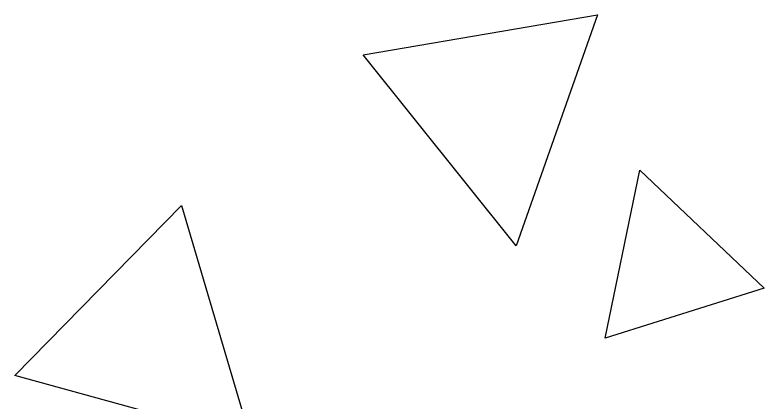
# Model space of a CAD drawing. Header units: inches. Extents: x 38074 to 101214, y 18833 to 57379.
# Drawn here: x 98604.3 to 98727.8, y 36639.1 to 36703 of the extents above; entities that cross this region are included whole.
import ezdxf

# ---------------------------------------------------------------- set-up
doc = ezdxf.new("R2010")
doc.units = ezdxf.units.IN

# ---------------------------------------------------------------- blocks, each defined once
blk = doc.blocks.new('A$C403C54AD')
for p, q in [((1.49552, 1.21567, -0.0006), (1.53418, 1.22227, -0.0006)), ((1.53418, 1.22227, -0.0006), (1.52076, 1.18416, -0.0006)), ((1.52076, 1.18416, -0.0006), (1.49552, 1.21567, -0.0006)), ((1.53546, 1.16895, -0.0006), (1.54117, 1.19665, -0.0006)), ((1.54117, 1.19665, -0.0006), (1.56166, 1.17718, -0.0006)), ((1.43807, 1.16281, -0.0006), (1.46553, 1.19082, -0.0006)), ((1.46553, 1.19082, -0.0006), (1.47699, 1.15208, -0.0006)), ((1.56166, 1.17718, -0.0006), (1.53546, 1.16895, -0.0006)), ((1.47699, 1.15208, -0.0006), (1.43807, 1.16281, -0.0006))]:
    blk.add_line(p, q)

msp = doc.modelspace()

# ---------------------------------------------------------------- block references
at = {"xscale": 1000, "yscale": 1000, "zscale": 1000}
msp.add_blockref('A$C403C54AD', (97166.18, 35480.7, 0.6), dxfattribs=at)

doc.saveas('drawing.dxf')
